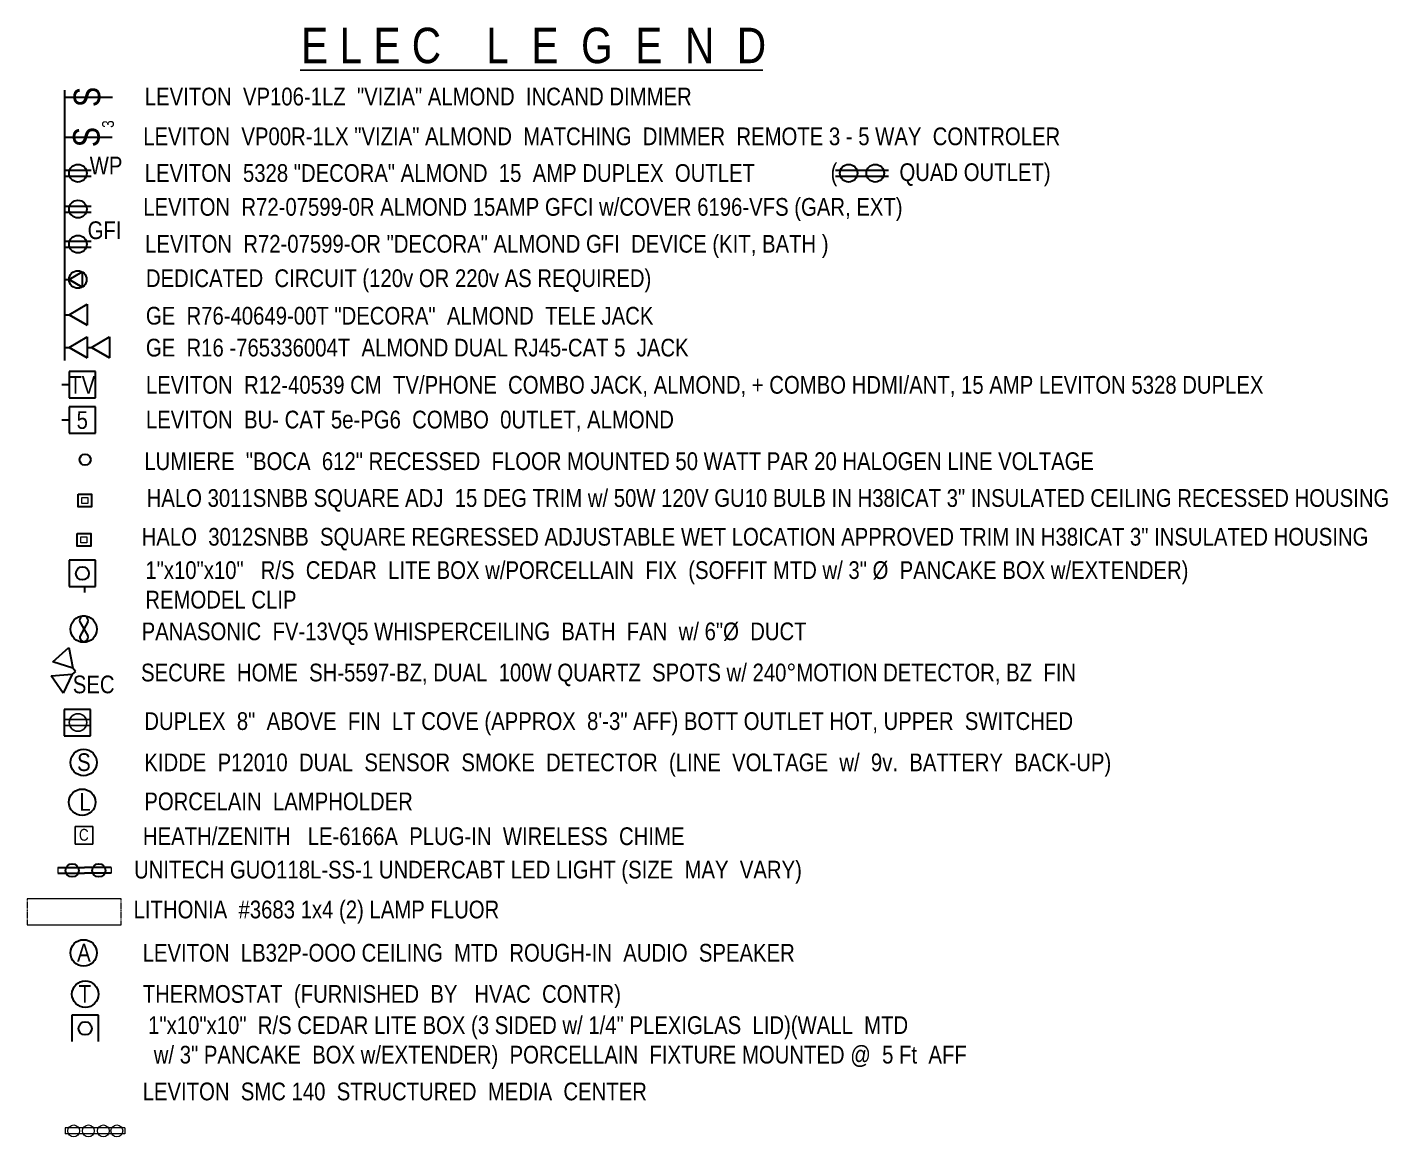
# Model space of a CAD drawing. Header units: inches. Extents: x -243 to 1332, y 357 to 1530.
# Drawn here: x 871.6 to 1332.2, y 484.9 to 860.6 of the extents above; entities that cross this region are included whole.
import ezdxf

# ---------------------------------------------------------------- set-up
doc = ezdxf.new("R2010")
doc.units = ezdxf.units.IN
doc.header["$MEASUREMENT"] = 0
doc.linetypes.add('HIDDEN', pattern=[0.375, 0.25, -0.125])
for name, color, linetype, lineweight in [('ELEC', 6, 'Continuous', 30), ('ELEC SYMBOLS', 7, 'Continuous', 20), ('ELECTRICAL', 1, 'Continuous', 30)]:
    doc.layers.add(name, color=color, linetype=linetype, lineweight=lineweight)
doc.layers.add('LL_ELECTRICAL', color=1, linetype='Continuous')
doc.styles.add('ARCHENT', font='technical.ttf', dxfattribs={"height": 6})

msp = doc.modelspace()

# ---------------------------------------------------------------- linework, layer by layer
at = {"layer": 'ELEC', "color": 1, "linetype": 'Continuous', "ltscale": 0.75}
msp.add_line((891.09, 669.24), (891.09, 671.48), dxfattribs=at)
at = {"layer": 'ELEC', "color": 20, "linetype": 'Continuous', "ltscale": 50}
msp.add_lwpolyline([(888.9, 702.54), (893.43, 702.54), (893.43, 698.26), (888.9, 698.26)], close=True, dxfattribs=at)
at = {"layer": 'ELEC', "color": 20, "linetype": 'Continuous', "lineweight": 20, "ltscale": 50}
msp.add_lwpolyline([(890.09, 701.38), (892.11, 701.38), (892.11, 699.39), (890.09, 699.39)], close=True, dxfattribs=at)
at = {"layer": 'ELEC', "color": 5, "linetype": 'Continuous', "ltscale": 50}
msp.add_lwpolyline([(888.57, 689.2), (893.1, 689.2), (893.1, 684.91), (888.57, 684.91)], close=True, dxfattribs=at)
at = {"layer": 'ELEC', "color": 5, "linetype": 'Continuous', "lineweight": 20, "ltscale": 50}
msp.add_lwpolyline([(889.76, 688.03), (891.78, 688.03), (891.78, 686.04), (889.76, 686.04)], close=True, dxfattribs=at)
at = {"layer": 'ELEC', "color": 1, "linetype": 'Continuous', "ltscale": 0.125}
msp.add_circle((891.23, 714.22), 1.88, dxfattribs=at)
at = {"layer": 'ELEC SYMBOLS', "color": 6, "linetype": 'Continuous', "lineweight": 20, "ltscale": 150}
for p, q in [((904.67, 487.9), (884.49, 487.9)), ((884.49, 487.9), (884.49, 485.9)), ((904.67, 485.9), (884.49, 485.9)), ((904.67, 487.9), (904.67, 485.9))]:
    msp.add_line(p, q, dxfattribs=at)
for centre in [(887.35, 486.9), (892.32, 486.9), (897.39, 486.9), (901.97, 486.9)]:
    msp.add_circle(centre, 2, dxfattribs=at)
at = {"layer": 'ELECTRICAL', "color": 1, "linetype": 'Continuous', "ltscale": 0.75}
for p, q in [((884.29, 839.35), (884.29, 747.81)), ((884.51, 836.98), (900.5, 836.98)), ((884.33, 823.4), (900.32, 823.4)), ((884.29, 812.18), (893.29, 812.18)), ((1145.16, 812.18), (1154.16, 812.18)), ((1154.16, 812.18), (1163.17, 812.18)), ((884.29, 810.18), (893.29, 810.18)), ((1145.16, 810.18), (1154.16, 810.18)), ((1154.16, 810.18), (1163.17, 810.18)), ((884.34, 775.21), (885.77, 775.21)), ((885.77, 775.21), (890.21, 777.81)), ((885.77, 775.21), (890.25, 772.62)), ((890.21, 777.81), (890.25, 772.62)), ((885.77, 752.18), (891.94, 755.8)), ((885.77, 752.18), (891.94, 755.8)), ((891.94, 755.8), (891.94, 748.63)), ((893.33, 752.18), (899.5, 755.8)), ((893.33, 752.18), (899.5, 755.8)), ((899.5, 755.8), (899.5, 748.63)), ((884.34, 752.18), (885.77, 752.18)), ((885.77, 752.18), (891.94, 748.63)), ((891.9, 752.18), (893.33, 752.18)), ((893.33, 752.18), (899.5, 748.63)), ((894.76, 744.04), (885.81, 744.04)), ((885.81, 744.04), (885.81, 739.63)), ((894.76, 735.1), (894.76, 744.04)), ((883.31, 739.63), (885.82, 739.63)), ((885.81, 739.63), (885.81, 735.1)), ((885.81, 735.1), (894.76, 735.1)), ((883.31, 727.71), (885.82, 727.71)), ((894.77, 732.12), (885.82, 732.12)), ((885.82, 732.12), (885.82, 727.71)), ((885.82, 727.71), (885.82, 723.18)), ((894.77, 723.18), (894.77, 732.12)), ((885.82, 723.18), (894.77, 723.18)), ((889.43, 659.32), (892.12, 654.53)), ((892.12, 659.32), (889.43, 654.34)), ((884.14, 629.61), (884.14, 625.2)), ((893.09, 629.61), (884.14, 629.61)), ((893.09, 620.67), (893.09, 629.61)), ((884.14, 625.2), (884.14, 620.67)), ((884.14, 620.67), (893.09, 620.67))]:
    msp.add_line(p, q, dxfattribs=at)
at = {"layer": 'ELECTRICAL', "color": 3, "linetype": 'Continuous', "ltscale": 0.75}
for p, q in [((884.29, 800.03), (893.29, 800.03)), ((884.29, 798.03), (893.29, 798.03)), ((884.29, 788.16), (893.29, 788.16)), ((884.29, 786.16), (893.29, 786.16))]:
    msp.add_line(p, q, dxfattribs=at)
at = {"layer": 'ELECTRICAL', "color": 1, "linetype": 'Continuous', "ltscale": 0.375}
for p, q in [((885.77, 775.21), (890.21, 777.81)), ((890.25, 772.62), (885.77, 775.21)), ((890.21, 777.81), (890.25, 772.62)), ((885.77, 752.18), (891.94, 755.8)), ((891.94, 755.8), (891.94, 748.63)), ((893.33, 752.18), (899.5, 755.8)), ((899.5, 755.8), (899.5, 748.63)), ((891.94, 748.63), (885.77, 752.18)), ((899.5, 748.63), (893.33, 752.18))]:
    msp.add_line(p, q, dxfattribs=at)
at = {"layer": 'ELECTRICAL', "color": 7, "linetype": 'Continuous', "ltscale": 0.375}
for p, q in [((885.77, 763.26), (891.94, 766.87)), ((891.94, 766.87), (891.94, 759.7)), ((891.94, 759.7), (885.77, 763.26)), ((880.31, 645.78), (885.65, 650.56)), ((885.65, 650.56), (887.11, 643.59)), ((887.11, 643.59), (880.31, 645.78)), ((879.72, 641.03), (886.81, 641.59)), ((883.78, 635.12), (879.72, 641.03)), ((886.81, 641.59), (883.78, 635.12))]:
    msp.add_line(p, q, dxfattribs=at)
at = {"layer": 'ELECTRICAL', "color": 7, "linetype": 'Continuous', "ltscale": 0.75}
for p, q in [((885.77, 763.26), (891.94, 766.87)), ((885.77, 763.26), (891.94, 766.87)), ((891.94, 766.87), (891.94, 759.7)), ((884.34, 763.26), (885.77, 763.26)), ((885.77, 763.26), (891.94, 759.7)), ((887.96, 642.44), (886.81, 641.59)), ((887.96, 642.44), (887.11, 643.59))]:
    msp.add_line(p, q, dxfattribs=at)
at = {"layer": 'ELECTRICAL', "color": 7, "linetype": 'Continuous', "lineweight": 30, "ltscale": 0.75}
for p, q in [((885.82, 680.16), (885.82, 675.75)), ((894.77, 680.16), (885.82, 680.16)), ((894.77, 671.22), (894.77, 680.16)), ((885.82, 675.75), (885.82, 671.22)), ((885.82, 671.22), (894.77, 671.22))]:
    msp.add_line(p, q, dxfattribs=at)
at = {"layer": 'ELECTRICAL', "color": 6, "linetype": 'HIDDEN', "lineweight": 9, "ltscale": 0.75}
for p, q in [((882, 576.13), (882, 574.13)), ((900.01, 576.13), (900.01, 574.13))]:
    msp.add_line(p, q, dxfattribs=at)
at = {"layer": 'ELECTRICAL', "color": 6, "linetype": 'Continuous', "ltscale": 0.75}
for p, q in [((882, 576.13), (891, 576.13)), ((900.01, 576.13), (891, 576.13)), ((882, 574.13), (891, 574.13)), ((900.01, 574.13), (891, 574.13))]:
    msp.add_line(p, q, dxfattribs=at)
at = {"layer": 'ELECTRICAL', "color": 4, "linetype": 'Continuous', "lineweight": 30, "ltscale": 0.75}
for p, q in [((886.77, 526.08), (886.77, 521.66)), ((895.72, 526.08), (886.77, 526.08)), ((895.72, 517.14), (895.72, 526.08)), ((886.77, 521.66), (886.77, 517.14))]:
    msp.add_line(p, q, dxfattribs=at)
at = {"layer": 'ELECTRICAL', "color": 1, "linetype": 'Continuous', "ltscale": 0.75}
for centre, radius in [((888.79, 811.2), 2.98), ((1149.66, 811.2), 2.98), ((1158.66, 811.2), 2.98), ((888.76, 775.21), 2.98), ((890.72, 656.83), 4.48), ((890.72, 611.67), 4.48), ((890.22, 598.18), 4.48), ((890.72, 547.16), 4.48)]:
    msp.add_circle(centre, radius, dxfattribs=at)
at = {"layer": 'ELECTRICAL', "color": 3, "linetype": 'Continuous', "ltscale": 0.75}
for centre, radius in [((888.79, 799.05), 2.98), ((888.79, 787.18), 2.98), ((891.25, 533.2), 4.48)]:
    msp.add_circle(centre, radius, dxfattribs=at)
at = {"layer": 'ELECTRICAL', "color": 7, "linetype": 'Continuous', "ltscale": 0.75}
msp.add_circle((890.3, 675.69), 2.23, dxfattribs=at)
at = {"layer": 'ELECTRICAL', "color": 6, "linetype": 'Continuous', "ltscale": 0.75}
for centre in [(886.84, 575.13), (895.84, 575.13)]:
    msp.add_circle(centre, 2.23, dxfattribs=at)
at = {"layer": 'ELECTRICAL', "color": 4, "linetype": 'Continuous', "lineweight": 30, "ltscale": 0.75}
msp.add_circle((891.25, 521.61), 2.23, dxfattribs=at)
at = {"layer": 'ELECTRICAL', "color": 1, "linetype": 'Continuous', "ltscale": 0.75}
for centre, radius, start, end in [((890.78, 659.82), 1.43, 339.6746, 200.3254), ((890.81, 654.02), 1.41, 167.0012, 21.1622)]:
    msp.add_arc(centre, radius, start, end, dxfattribs=at)
for points in [[(885.77, 775.21), (890.21, 777.81), (890.25, 772.62), (885.77, 775.21)], [(885.77, 752.18), (891.94, 755.8), (891.94, 748.63), (885.77, 752.18)], [(893.33, 752.18), (899.5, 755.8), (899.5, 748.63), (893.33, 752.18)], [(885.77, 752.18), (890.21, 754.78), (890.25, 749.6), (885.77, 752.18)], [(893.33, 752.18), (897.77, 754.78), (897.81, 749.6), (893.33, 752.18)]]:
    msp.add_solid(points, dxfattribs=at)
at = {"layer": 'ELECTRICAL', "color": 7, "linetype": 'Continuous', "ltscale": 0.75}
for points in [[(885.77, 763.26), (891.94, 766.87), (891.94, 759.7), (885.77, 763.26)], [(885.77, 763.26), (890.21, 765.86), (890.25, 760.68), (885.77, 763.26)]]:
    msp.add_solid(points, dxfattribs=at)
at = {"layer": 'LL_ELECTRICAL', "color": 7, "linetype": 'Continuous', "ltscale": 0.2}
msp.add_line((963.98, 846.06), (1120.66, 846.06), dxfattribs=at)
at = {"layer": 'LL_ELECTRICAL', "color": 1, "linetype": 'Continuous', "ltscale": 0.75}
for p, q in [((883.98, 626.2), (892.98, 626.2)), ((883.98, 626.2), (892.98, 626.2)), ((883.98, 624.2), (892.98, 624.2)), ((883.98, 624.2), (892.98, 624.2)), ((887.86, 583.99), (887.86, 589.99)), ((887.86, 589.99), (893.86, 589.99)), ((893.86, 589.99), (893.86, 583.99)), ((893.86, 583.99), (887.86, 583.99))]:
    msp.add_line(p, q, dxfattribs=at)
at = {"layer": 'LL_ELECTRICAL', "color": 1, "linetype": 'HIDDEN', "lineweight": 9, "ltscale": 1.25}
for p, q in [((871.62, 565.43), (871.62, 556.69)), ((903.41, 556.69), (903.41, 565.43))]:
    msp.add_line(p, q, dxfattribs=at)
at = {"layer": 'LL_ELECTRICAL', "color": 1, "linetype": 'Continuous', "lineweight": 9, "ltscale": 1.25}
for p, q in [((903.41, 565.43), (871.62, 565.43)), ((871.62, 556.69), (903.41, 556.69))]:
    msp.add_line(p, q, dxfattribs=at)
at = {"layer": 'LL_ELECTRICAL', "color": 1, "linetype": 'Continuous', "ltscale": 0.75}
msp.add_circle((888.81, 625.19), 2.98, dxfattribs=at)
msp.add_circle((888.81, 625.19), 2.98, dxfattribs=at)

# ---------------------------------------------------------------- texts
at = {"layer": 'ELEC', "color": 7, "linetype": 'Continuous', "ltscale": 0.75, "char_height": 6, "attachment_point": 1, "style": 'ARCHENT'}
for s, insert in [('LUMIERE  "BOCA  612" RECESSED  FLOOR MOUNTED 50 WATT PAR 20 HALOGEN LINE VOLTAGE', (911.25, 716.69)), ('HALO 3011SNBB SQUARE ADJ  15 DEG TRIM w/ 50W 120V GU10 BULB IN H38ICAT 3" INSULATED CEILING RECESSED HOUSING ', (912.05, 704.21))]:
    msp.add_mtext(s, dxfattribs=dict(at, insert=insert))
at = {"layer": 'ELECTRICAL', "color": 7, "linetype": 'Continuous', "ltscale": 0.75, "attachment_point": 1, "style": 'ARCHENT'}
for s, insert, char_height in [('E L E C    L  E  G  E  N  D', (964.34, 860.46), 12), ('LEVITON  VP106-1LZ  "VIZIA" ALMOND  INCAND DIMMER', (911.42, 840.16), 6), ('LEVITON  VP00R-1LX "VIZIA" ALMOND  MATCHING  DIMMER  REMOTE 3 - 5 WAY  CONTROLER', (910.89, 826.68), 6), ('LEVITON  5328 "DECORA" ALMOND  15  AMP DUPLEX  OUTLET', (911.42, 814.27), 6), ('LEVITON  R72-07599-0R ALMOND 15AMP GFCI w/COVER 6196-VFS (GAR, EXT)', (910.89, 802.79), 6), ('LEVITON  R72-07599-OR "DECORA" ALMOND GFI  DEVICE (KIT, BATH )', (911.53, 790.3), 6), ('DEDICATED  CIRCUIT (120v OR 220v AS REQUIRED)', (911.79, 778.64), 6), ('GE  R76-40649-00T "DECORA"  ALMOND  TELE JACK', (911.79, 765.94), 6), ('GE  R16 -765336004T  ALMOND DUAL RJ45-CAT 5  JACK', (911.79, 755.14), 6), ('LEVITON  R12-40539 CM  TV/PHONE  COMBO JACK, ALMOND, + COMBO HDMI/ANT, 15 AMP LEVITON 5328 DUPLEX', (911.79, 742.54), 6), ('LEVITON  BU- CAT 5e-PG6  COMBO  0UTLET, ALMOND', (911.79, 730.78), 6), ('1"x10"x10"   R/S  CEDAR  LITE BOX w/PORCELLAIN  FIX  (SOFFIT MTD w/ 3" %%C  PANCAKE BOX w/EXTENDER) \\PREMODEL CLIP', (911.6, 679.8), 6), ('DUPLEX  8"  ABOVE  FIN  LT COVE (APPROX  8\'-3" AFF) BOTT OUTLET HOT, UPPER  SWITCHED', (911.26, 628.67), 6), ('KIDDE  P12010  DUAL  SENSOR  SMOKE  DETECTOR  (LINE  VOLTAGE  w/  9v.  BATTERY  BACK-UP)', (911.26, 614.69), 6), ('PORCELAIN  LAMPHOLDER', (911.26, 601.48), 6), ('UNITECH GUO118L-SS-1 UNDERCABT LED LIGHT (SIZE  MAY  VARY)', (907.78, 578.37), 6), ('LEVITON  LB32P-OOO CEILING  MTD  ROUGH-IN  AUDIO  SPEAKER', (910.69, 550.22), 6), ('THERMOSTAT  (FURNISHED  BY   HVAC  CONTR)', (910.73, 536.28), 6), ('1"x10"x10"  R/S CEDAR LITE BOX (3 SIDED w/ 1/4" PLEXIGLAS  LID)(WALL  MTD \\P w/ 3" PANCAKE  BOX w/EXTENDER)  PORCELLAIN  FIXTURE MOUNTED @  5 Ft  AFF', (912.55, 525.72), 6), ('LEVITON  SMC 140  STRUCTURED  MEDIA  CENTER', (910.69, 503.26), 6)]:
    msp.add_mtext(s, dxfattribs=dict(at, insert=insert, char_height=char_height))
at = {"layer": 'ELECTRICAL', "color": 1, "linetype": 'Continuous', "ltscale": 0.75, "char_height": 9, "width": 7.375, "attachment_point": 1, "rotation": 90, "style": 'ARCHENT'}
for insert in [(887.33, 833.58), (887.14, 819.99)]:
    msp.add_mtext('S', dxfattribs=dict(at, insert=insert))
at = {"layer": 'ELECTRICAL', "color": 1, "linetype": 'Continuous', "insert": (896.96, 826.56), "char_height": 4, "width": 4.125, "attachment_point": 1, "rotation": 90, "style": 'ARCHENT'}
msp.add_mtext('3', dxfattribs=at)
at = {"layer": 'ELECTRICAL', "color": 3, "linetype": 'Continuous', "ltscale": 0.75, "char_height": 6, "attachment_point": 1, "style": 'ARCHENT'}
for s, insert, width in [(' WP', (892.77, 816.81), 9.75), ('GFI', (892.07, 794.89), 12.375)]:
    msp.add_mtext(s, dxfattribs=dict(at, insert=insert, width=width))
at = {"layer": 'ELECTRICAL', "color": 7, "linetype": 'Continuous', "ltscale": 0.75, "insert": (1143.55, 814.55), "char_height": 6, "width": 95.375, "attachment_point": 1, "style": 'ARCHENT'}
msp.add_mtext('(           QUAD OUTLET)  ', dxfattribs=at)
at = {"layer": 'ELECTRICAL', "color": 1, "linetype": 'Continuous', "ltscale": 0.75, "insert": (890.25, 739.5), "char_height": 6, "width": 8.875, "attachment_point": 5, "style": 'ARCHENT'}
msp.add_mtext('TV', dxfattribs=at)
at = {"layer": 'ELECTRICAL', "color": 1, "linetype": 'Continuous', "ltscale": 0.75, "insert": (890.25, 727.57), "char_height": 6, "attachment_point": 5, "style": 'ARCHENT'}
msp.add_mtext('5', dxfattribs=at)
at = {"layer": 'ELECTRICAL', "color": 7, "linetype": 'Continuous', "ltscale": 0.375, "insert": (910.15, 645.12), "char_height": 6, "attachment_point": 1, "style": 'ARCHENT'}
msp.add_mtext('SECURE  HOME  SH-5597-BZ, DUAL  100W QUARTZ  SPOTS w/ 240%%DMOTION DETECTOR, BZ  FIN', dxfattribs=at)
at = {"layer": 'ELECTRICAL', "color": 7, "linetype": 'Continuous', "ltscale": 0.375, "insert": (887.05, 641.09), "char_height": 6, "width": 26.375, "attachment_point": 1, "style": 'ARCHENT'}
msp.add_mtext('SEC', dxfattribs=at)
at = {"layer": 'ELECTRICAL', "color": 1, "linetype": 'Continuous', "ltscale": 0.375, "char_height": 6, "width": 6.875, "attachment_point": 1, "style": 'ARCHENT'}
for s, insert in [('S', (888.52, 614.77)), ('L', (889.3, 601.29)), ('A', (888.51, 550.26))]:
    msp.add_mtext(s, dxfattribs=dict(at, insert=insert))
at = {"layer": 'ELECTRICAL', "color": 3, "linetype": 'Continuous', "ltscale": 0.375, "insert": (889.04, 536.31), "char_height": 6, "width": 6.875, "attachment_point": 1, "style": 'ARCHENT'}
msp.add_mtext('T', dxfattribs=at)
at = {"layer": 'LL_ELECTRICAL', "color": 7, "linetype": 'Continuous', "lineweight": 30, "ltscale": 0.75, "char_height": 6, "attachment_point": 1, "style": 'ARCHENT'}
for s, insert in [('HALO  3012SNBB  SQUARE REGRESSED ADJUSTABLE WET LOCATION APPROVED TRIM IN H38ICAT 3" INSULATED HOUSING ', (910.36, 691.09)), ('PANASONIC  FV-13VQ5 WHISPERCEILING  BATH  FAN  w/ 6"%%C  DUCT', (910.36, 659.05))]:
    msp.add_mtext(s, dxfattribs=dict(at, insert=insert))
at = {"layer": 'LL_ELECTRICAL', "color": 7, "linetype": 'HIDDEN', "ltscale": 0.75, "insert": (910.79, 589.69), "char_height": 6, "attachment_point": 1, "style": 'ARCHENT'}
msp.add_mtext('HEATH/ZENITH   LE-6166A  PLUG-IN  WIRELESS  CHIME', dxfattribs=at)
at = {"layer": 'LL_ELECTRICAL', "color": 1, "linetype": 'HIDDEN', "ltscale": 0.75, "insert": (889.13, 589.17), "char_height": 4, "width": 6.9375, "attachment_point": 1, "style": 'ARCHENT'}
msp.add_mtext('C', dxfattribs=at)
at = {"layer": 'LL_ELECTRICAL', "color": 7, "linetype": 'HIDDEN', "lineweight": 9, "ltscale": 1.25, "insert": (907.63, 564.87), "char_height": 6, "attachment_point": 1, "style": 'ARCHENT'}
msp.add_mtext('LITHONIA  #3683 1x4 (2) LAMP FLUOR', dxfattribs=at)

doc.saveas('drawing.dxf')
